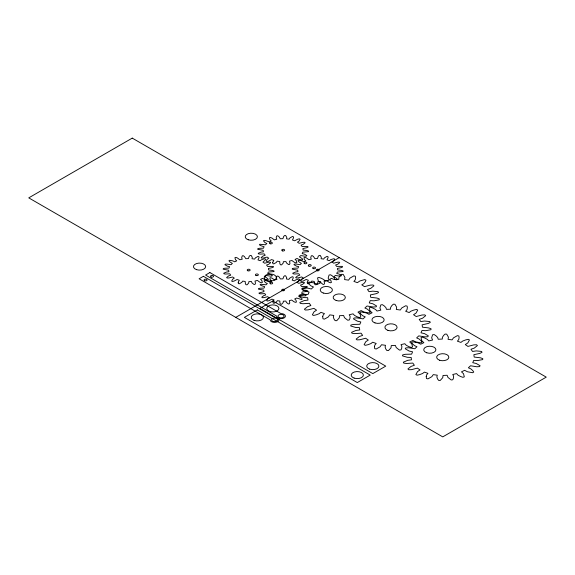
<?xml version="1.0" encoding="UTF-8"?>
<svg xmlns="http://www.w3.org/2000/svg" width="575" height="575" viewBox="0 0 575 575"><rect width="100%" height="100%" fill="white"/><g stroke="black" fill="none" stroke-linecap="round" stroke-linejoin="round"><path stroke-width="0.86" d="M235.75 317.378L339.25 257.622M238.222 282.26L238.366 283.568L239.308 283.791L241.78 282.397L242.679 281.103L245.216 281.455L245.388 283.806L246.078 284.74L247.099 284.79L248.695 283.022L248.86 281.628L251.462 281.513L251.994 282.871L254.042 284.481L255.034 284.345L255.465 283.36L255.013 281.024L257.435 280.449L259.957 282.289L261.474 282.814L262.344 282.505L261.841 280.535L260.547 279.349L262.538 278.372L264.356 279.292L267.648 279.903L268.309 279.45L267.662 278.508L264.917 276.769L266.283 275.49L270.207 276.115L271.961 276.029L272.356 275.482L269.934 274.059L267.691 273.542L268.302 272.076L273.995 271.58L274.074 270.99L272.586 270.444L268.597 269.97L268.396 268.467L272.212 267.648L273.542 266.98L273.305 266.405L267.548 266.419L266.556 265.025L268.64 264.313L270.652 262.689L270.121 262.186L268.36 262.25L264.651 263.221L262.962 262.078L265.212 260.116L265.607 259.124L264.838 258.743L261.74 259.627L260.188 260.705L257.967 259.914L259.059 257.65L258.901 256.637L257.959 256.407L255.494 257.801L254.596 259.102L252.051 258.743L252.281 257.356L251.189 255.458L250.175 255.415L249.234 256.277L248.414 258.577L245.812 258.692L244.389 256.493L243.232 255.724L242.24 255.861L241.665 257.823L242.255 259.181L239.84 259.756L237.31 257.916L235.8 257.392L234.931 257.693L235.434 259.67L236.72 260.856L234.737 261.833L232.918 260.906L229.626 260.303L228.958 260.748L229.612 261.697L232.357 263.429L230.985 264.716L227.068 264.083L225.314 264.177L224.918 264.716L227.333 266.139L229.583 266.663L228.972 268.13L224.904 268.223L223.28 268.626L223.201 269.215L228.678 270.228L228.879 271.731L226.514 272.04L223.732 273.218L223.97 273.793L225.673 274.045L229.72 273.786L230.719 275.181L228.634 275.892L226.622 277.509L227.154 278.012L228.915 277.948L232.616 276.978L234.312 278.127L232.71 279.177L231.667 281.074L232.437 281.463L234.075 281.082L237.087 279.5L239.308 280.291L238.222 282.26M272.723 262.344L272.866 263.652L273.808 263.875L276.28 262.48L277.179 261.179L279.716 261.539L279.888 263.882L280.578 264.823L281.599 264.867L283.195 263.098L283.36 261.704L285.962 261.589L286.494 262.955L288.542 264.565L289.534 264.428L289.965 263.436L289.512 261.1L291.935 260.525L294.457 262.373L295.974 262.897L296.844 262.588L296.341 260.612L295.047 259.433L297.038 258.455L298.856 259.375L302.148 259.979L302.809 259.533L302.162 258.592L299.417 256.853L300.783 255.566L304.707 256.198L306.461 256.112L306.856 255.566L304.434 254.143L302.191 253.618L302.802 252.159L308.495 251.656L308.574 251.074L307.086 250.528L303.097 250.053L302.896 248.551L306.712 247.732L308.042 247.063L307.805 246.488L302.048 246.502L301.056 245.108L303.14 244.389L305.152 242.772L304.621 242.269L302.86 242.334L299.151 243.304L297.462 242.154L299.065 241.105L300.107 239.207L299.338 238.826L297.699 239.2L294.688 240.781L292.467 239.991L293.559 237.727L293.401 236.713L292.459 236.49L289.994 237.885L289.096 239.186L286.551 238.826L286.781 237.439L285.689 235.542L284.675 235.498L283.734 236.354L282.914 238.661L280.312 238.776L278.889 236.569L277.732 235.8L276.74 235.937L276.165 237.906L276.755 239.265L274.34 239.84L271.81 237.993L270.3 237.475L269.431 237.777L269.934 239.753L271.22 240.932L269.237 241.91L265.844 240.609L264.126 240.386L263.458 240.832L264.996 242.614L266.857 243.513L265.485 244.799L259.814 244.253L259.418 244.799L260.547 245.583L264.083 246.747L263.472 248.206L259.404 248.307L257.78 248.709L257.701 249.291L263.178 250.312L263.379 251.814L261.014 252.123L258.232 253.302L258.47 253.877L260.173 254.128L264.22 253.862L265.219 255.257L263.134 255.976L261.122 257.593L261.654 258.096L263.415 258.031L267.116 257.061L268.812 258.211L267.21 259.26L266.168 261.158L266.937 261.539L268.575 261.165L271.587 259.584L273.808 260.374L272.723 262.344M273.032 301.817L273.183 303.082L274.095 303.298L276.489 301.947L277.358 300.689L279.824 301.034L279.989 303.312L280.658 304.218L281.642 304.261L283.195 302.551L283.353 301.199L285.883 301.084L286.393 302.407L288.384 303.967L289.34 303.837L289.764 302.874L289.326 300.61L291.669 300.057L294.12 301.839L295.586 302.349L296.434 302.048L295.945 300.136L294.695 298.986L296.621 298.044L301.58 299.525L302.22 299.093L301.588 298.173L298.928 296.492L300.258 295.241L304.06 295.852L305.763 295.766L306.144 295.241L303.801 293.861L301.616 293.358L302.213 291.935L307.733 291.453L307.812 290.878L306.367 290.353L302.5 289.893L302.306 288.434L306.008 287.644L307.294 286.99L307.064 286.436L301.487 286.443L300.517 285.092L302.543 284.402L304.491 282.828L303.981 282.339L302.27 282.404L298.677 283.346L297.031 282.232L299.216 280.334L299.604 279.371L298.849 278.997L295.852 279.86L294.342 280.902L292.186 280.133L293.25 277.941L293.099 276.956L292.186 276.733L289.793 278.092L288.916 279.349L286.451 279.004L286.673 277.653L285.617 275.82L284.632 275.77L283.719 276.604L282.922 278.839L280.399 278.954L279.019 276.812L277.897 276.072L276.934 276.201L276.374 278.113L276.949 279.428L274.606 279.982L272.155 278.199L270.688 277.689L269.84 277.984L270.336 279.903L271.58 281.046L269.653 281.994L266.362 280.737L264.694 280.514L264.054 280.945L265.542 282.677L267.346 283.547L266.017 284.798L260.511 284.266L260.13 284.798L261.223 285.559L264.658 286.681L264.062 288.104L260.116 288.197L258.542 288.585L258.463 289.153L263.774 290.145L263.968 291.604L258.98 293.049L259.21 293.602L260.863 293.847L264.787 293.588L265.758 294.946L263.738 295.636L261.783 297.21L262.293 297.692L264.004 297.627L267.598 296.693L269.244 297.807L267.691 298.82L266.678 300.668L267.425 301.034L269.014 300.675L271.932 299.137L274.088 299.898L273.032 301.817M307.273 282.232L307.424 283.54L308.365 283.762L310.831 282.368L311.736 281.067L314.273 281.427L314.446 283.77L315.136 284.711L316.149 284.754L317.752 282.986L317.91 281.592L320.519 281.477L321.044 282.842L323.092 284.452L324.084 284.316L324.523 283.324L324.07 280.988L326.485 280.413L329.015 282.26L330.524 282.778L331.394 282.476L330.891 280.499L329.604 279.321L331.595 278.343L333.407 279.263L336.706 279.867L337.367 279.421L336.713 278.473L333.967 276.74L335.34 275.454L339.257 276.086L341.018 276L341.406 275.454L338.991 274.031L336.742 273.506L337.36 272.04L343.045 271.544L343.131 270.962L341.636 270.415L337.647 269.941L337.453 268.439L341.262 267.619L342.599 266.951L342.362 266.376L336.605 266.383L335.613 264.989L337.69 264.277L339.71 262.66L339.178 262.157L337.417 262.222L333.708 263.192L332.012 262.042L334.269 260.087L334.664 259.095L333.888 258.707L330.798 259.598L329.245 260.669L327.017 259.878L328.109 257.614L327.958 256.601L327.017 256.378L324.552 257.772L323.646 259.073L321.109 258.714L321.332 257.327L320.246 255.429L319.233 255.386L318.284 256.242L317.465 258.549L314.863 258.664L313.447 256.457L312.283 255.688L311.291 255.825L310.716 257.794L311.312 259.152L308.897 259.728L306.367 257.88L304.851 257.356L303.981 257.665L304.491 259.641L305.778 260.82L303.787 261.798L301.968 260.877L298.677 260.274L298.015 260.719L298.669 261.661L301.408 263.4L300.042 264.687L296.118 264.054L294.364 264.141L293.969 264.687L296.391 266.11L298.641 266.627L298.022 268.094L293.954 268.194L292.33 268.597L292.251 269.179L297.728 270.2L297.929 271.702L295.564 272.011L292.783 273.19L293.02 273.765L294.731 274.016L298.777 273.75L299.769 275.145L297.685 275.863L295.672 277.481L296.204 277.984L297.965 277.919L301.674 276.949L303.363 278.099L301.767 279.148L300.718 281.046L301.494 281.427L303.133 281.053L306.137 279.472L308.365 280.262L307.273 282.232M322.719 316.71L322.956 318.773L324.444 319.125L328.339 316.926L329.762 314.877L333.773 315.431L333.349 317.148L334.039 319.139L335.132 320.62L336.734 320.699L339.264 317.903L339.523 315.704L343.634 315.517L344.468 317.673L347.702 320.21L349.269 319.995L349.959 318.435L350.118 316.401L349.241 314.748L353.057 313.842L354.459 315.373L357.046 316.753L359.44 317.572L360.812 317.091L360.015 313.979L357.981 312.11L361.122 310.565L363.989 312.024L369.186 312.98L370.235 312.275L369.207 310.78L367.267 309.077L364.873 308.035L367.037 306.008L373.225 307.007L376 306.863L376.618 306.008L372.801 303.758L369.251 302.939L370.221 300.624L374.03 300.826L379.205 299.834L379.335 298.907L376.984 298.051L370.688 297.304L370.372 294.932L376.395 293.638L378.494 292.582L378.12 291.676L372.744 291.151L369.035 291.69L367.461 289.491L370.753 288.363L373.93 285.804L373.096 285.013L370.314 285.114L364.457 286.645L361.79 284.833L363.874 283.59L365.341 281.743L365.966 280.176L364.744 279.572L359.857 280.974L357.413 282.663L353.898 281.419L355.221 279.867L355.623 277.847L355.379 276.244L353.891 275.885L349.995 278.092L348.572 280.14L344.569 279.579L344.921 277.38L343.203 274.39L341.6 274.318L340.113 275.677L338.876 277.581L338.819 279.313L334.707 279.493L334.19 277.79L332.465 276.014L330.632 274.8L329.072 275.015L328.16 278.12L329.094 280.262L325.285 281.168L323.883 279.637L321.288 278.264L318.902 277.438L317.529 277.919L318.327 281.038L320.361 282.907L317.22 284.445L314.353 282.986L309.149 282.037L308.099 282.742L309.134 284.237L311.075 285.933L313.468 286.975L311.305 289.002L307.79 288.125L302.335 288.147L301.717 289.002L303.499 290.238L309.084 292.078L308.114 294.393L301.695 294.544L299.129 295.176L299 296.103L303.837 297.562L307.654 297.706L307.97 300.085L304.24 300.567L299.841 302.436L300.215 303.334L302.917 303.737L309.307 303.32L310.874 305.526L307.582 306.647L304.405 309.206L305.246 310.004L308.027 309.896L313.878 308.365L316.552 310.177L314.022 311.837L312.369 314.834L313.591 315.445L316.178 314.848L319.118 313.727L320.929 312.347L324.444 313.591L323.121 315.15L322.719 316.71M374.469 346.581L374.706 348.644L376.194 349.003L380.089 346.797L381.512 344.748L385.523 345.309L385.099 347.027L385.789 349.018L386.882 350.498L388.484 350.57L391.014 347.782L391.273 345.582L395.384 345.395L396.218 347.552L399.452 350.089L401.019 349.873L401.709 348.313L401.868 346.279L400.991 344.626L404.807 343.721L406.209 345.252L408.796 346.624L411.19 347.451L412.562 346.969L411.765 343.857L409.731 341.988L412.872 340.443L415.739 341.902L420.936 342.858L421.985 342.147L420.957 340.659L419.017 338.955L416.623 337.913L418.787 335.886L424.975 336.885L427.75 336.742L428.368 335.886L424.551 333.637L421.001 332.81L421.971 330.496L425.78 330.704L430.955 329.712L431.085 328.785L428.734 327.93L422.438 327.182L422.122 324.803L428.145 323.509L430.244 322.453L429.87 321.554L424.494 321.03L420.785 321.569L419.211 319.369L422.503 318.241L425.68 315.682L424.846 314.892L422.064 314.992L416.207 316.523L413.54 314.712L416.063 313.052L417.716 310.054L416.494 309.451L413.907 310.04L410.967 311.161L409.163 312.541L405.648 311.298L406.971 309.738L407.373 307.718L407.129 306.123L405.641 305.763L401.745 307.97L400.322 310.018L396.319 309.458L396.671 307.258L394.953 304.268L393.35 304.197L391.863 305.555L390.626 307.46L390.569 309.185L386.457 309.372L385.94 307.661L384.215 305.893L382.382 304.678L380.823 304.894L379.91 307.999L380.844 310.141L377.035 311.046L375.633 309.515L373.038 308.143L370.652 307.316L369.279 307.798L370.077 310.91L372.111 312.778L368.97 314.324L366.103 312.865L360.899 311.909L359.849 312.62L360.884 314.108L362.825 315.812L365.218 316.854L363.055 318.881L356.867 317.882L354.085 318.025L353.467 318.881L357.291 321.13L360.834 321.957L359.864 324.271L353.445 324.422L350.879 325.055L350.75 325.982L355.587 327.441L359.404 327.585L359.72 329.964L355.99 330.445L351.591 332.314L351.965 333.213L354.667 333.615L361.057 333.198L362.624 335.397L359.332 336.526L356.155 339.085L356.996 339.875L359.777 339.775L365.628 338.244L368.302 340.055L365.772 341.715L364.119 344.713L365.341 345.316L367.928 344.727L370.868 343.606L372.679 342.226L376.194 343.469L374.871 345.029L374.469 346.581M426.219 376.46L426.456 378.522L427.944 378.882L431.839 376.675L433.262 374.627L437.273 375.188L436.849 376.905L437.539 378.896L438.632 380.377L440.234 380.449L442.764 377.66L443.023 375.453L447.134 375.274L447.968 377.43L451.202 379.967L452.769 379.752L453.459 378.192L453.618 376.158L452.741 374.505L456.557 373.599L457.959 375.13L460.546 376.503L462.94 377.329L464.312 376.848L463.515 373.728L461.481 371.86L464.622 370.322L467.489 371.781L472.686 372.729L473.735 372.025L472.707 370.53L470.767 368.834L468.373 367.792L470.537 365.765L476.725 366.764L479.5 366.62L480.118 365.765L476.301 363.515L472.751 362.688L473.721 360.374L477.53 360.582L482.705 359.591L482.835 358.663L480.484 357.808L474.188 357.061L473.872 354.682L479.895 353.388L481.994 352.331L481.62 351.433L476.244 350.908L472.535 351.447L470.961 349.241L474.253 348.119L477.43 345.561L476.596 344.763L473.814 344.871L467.957 346.402L465.29 344.59L467.813 342.93L469.466 339.933L468.244 339.322L465.657 339.918L462.717 341.04L460.913 342.42L457.398 341.176L458.721 339.617L459.123 337.597L458.879 335.994L457.391 335.642L453.495 337.841L452.072 339.89L448.069 339.336L448.421 337.137L446.703 334.147L445.1 334.068L443.613 335.433L442.376 337.331L442.319 339.063L438.207 339.25L437.69 337.539L435.965 335.771L434.132 334.557L432.573 334.772L431.66 337.877L432.594 340.019L428.785 340.925L427.383 339.394L424.788 338.021L422.402 337.194L421.029 337.676L421.827 340.788L423.861 342.657L420.72 344.202L417.853 342.743L412.649 341.787L411.599 342.492L412.634 343.987L414.575 345.69L416.968 346.732L414.805 348.759L408.617 347.76L405.835 347.904L405.217 348.759L409.041 351.009L412.584 351.828L411.614 354.143L405.195 354.301L402.629 354.933L402.5 355.86L407.337 357.312L411.154 357.463L411.47 359.835L407.74 360.324L403.341 362.185L403.715 363.091L406.417 363.486L412.807 363.077L414.374 365.276L411.082 366.404L407.905 368.963L408.746 369.754L411.527 369.653L417.378 368.122L420.052 369.933L417.522 371.594L415.869 374.591L417.091 375.195L419.678 374.605L422.618 373.484L424.429 372.104L427.944 373.348L426.621 374.9L426.219 376.46M132.25 138.115L28.75 197.865L442.75 436.885L546.25 377.135L132.25 138.115M203.406 276.295L199.094 278.789L270.171 319.822A4.392 2.537 0 0 0 274.534 322.402A4.392 2.537 0 0 0 278.954 319.851A4.392 2.537 0 0 0 274.483 317.335L203.406 276.295M209.875 272.564L205.562 275.051L276.64 316.085A4.392 2.537 0 0 0 281.002 318.665A4.392 2.537 0 0 0 285.423 316.121A4.392 2.537 0 0 0 280.952 313.598L209.875 272.564M257.312 309.911L244.375 317.378L357.283 382.569L370.221 375.094L257.312 309.911M272.838 300.948L259.9 308.416L372.808 373.606L385.746 366.131L272.838 300.948M308.955 266.124A1.452 0.834 0 0 0 311.212 265.492A1.452 0.834 0 0 0 309.127 264.68A1.452 0.834 0 0 0 308.955 266.124M439.702 360.266A6.102 3.522 0 0 0 448.852 357.212A6.102 3.522 0 0 0 439.702 354.164A6.102 3.522 0 0 0 439.702 360.266M426.765 352.791A6.102 3.522 0 0 0 435.915 349.744A6.102 3.522 0 0 0 426.765 346.696A6.102 3.522 0 0 0 426.765 352.791M387.952 330.388A6.102 3.522 0 0 0 397.102 327.34A6.102 3.522 0 0 0 387.952 324.286A6.102 3.522 0 0 0 387.952 330.388M375.015 322.92A6.102 3.522 0 0 0 384.165 319.865A6.102 3.522 0 0 0 375.015 316.818A6.102 3.522 0 0 0 375.015 322.92M323.265 293.042A6.102 3.522 0 0 0 332.415 289.987A6.102 3.522 0 0 0 323.265 286.939A6.102 3.522 0 0 0 323.265 293.042M336.202 300.509A6.102 3.522 0 0 0 345.352 297.462A6.102 3.522 0 0 0 336.202 294.407A6.102 3.522 0 0 0 336.202 300.509M267.202 280.593A6.102 3.522 0 0 0 276.352 277.538A6.102 3.522 0 0 0 267.202 274.491A6.102 3.522 0 0 0 267.202 280.593M196.506 269.653A6.102 3.522 0 0 0 205.656 266.606A6.102 3.522 0 0 0 196.506 263.558A6.102 3.522 0 0 0 196.506 269.653M248.256 239.775A6.102 3.522 0 0 0 257.406 236.728A6.102 3.522 0 0 0 248.256 233.68A6.102 3.522 0 0 0 248.256 239.775M369.639 369.143A6.102 3.522 0 0 0 378.911 366.217A6.102 3.522 0 0 0 369.89 363.041A6.102 3.522 0 0 0 369.639 369.143M269.661 311.42A6.102 3.522 0 0 0 278.933 308.495A6.102 3.522 0 0 0 269.912 305.325A6.102 3.522 0 0 0 269.661 311.42M354.114 378.106A6.102 3.522 0 0 0 363.386 375.18A6.102 3.522 0 0 0 354.365 372.003A6.102 3.522 0 0 0 354.114 378.106M254.136 320.383A6.102 3.522 0 0 0 263.408 317.465A6.102 3.522 0 0 0 254.387 314.288A6.102 3.522 0 0 0 254.136 320.383M211.241 277.049A1.524 0.877 0 0 0 213.555 276.316A1.524 0.877 0 0 0 211.298 275.526A1.524 0.877 0 0 0 211.241 277.049M204.736 280.772A1.524 0.877 0 0 0 207.086 280.075A1.524 0.877 0 0 0 204.865 279.249A1.524 0.877 0 0 0 204.736 280.772M272.873 321.332A3.048 1.761 0 0 0 277.603 319.98A3.048 1.761 0 0 0 273.204 318.291A3.048 1.761 0 0 0 272.873 321.332M279.342 317.601A3.048 1.761 0 0 0 284.072 316.243A3.048 1.761 0 0 0 279.673 314.554A3.048 1.761 0 0 0 279.342 317.601M270.566 283.813A1.402 0.812 0 0 0 272.672 283.108A1.402 0.812 0 0 0 270.566 282.404A1.402 0.812 0 0 0 270.566 283.813M282.397 290.662A1.402 0.812 0 0 0 284.589 290.044A1.402 0.812 0 0 0 282.577 289.261A1.402 0.812 0 0 0 282.397 290.662M270.171 243.778A1.452 0.834 0 0 0 272.349 243.06A1.452 0.834 0 0 0 270.171 242.334A1.452 0.834 0 0 0 270.171 243.778M282.462 250.88A1.452 0.834 0 0 0 284.639 250.154A1.452 0.834 0 0 0 282.462 249.428A1.452 0.834 0 0 0 282.462 250.88M304.642 263.637A1.452 0.834 0 0 0 306.899 263.005A1.452 0.834 0 0 0 304.815 262.193A1.452 0.834 0 0 0 304.642 263.637M317.019 270.768A1.452 0.834 0 0 0 319.19 270.042A1.452 0.834 0 0 0 317.019 269.316A1.452 0.834 0 0 0 317.019 270.768M256.062 275.497A1.459 0.841 0 0 0 258.34 274.864A1.459 0.841 0 0 0 256.242 274.045A1.459 0.841 0 0 0 256.062 275.497M247.954 270.803A1.459 0.841 0 0 0 250.147 270.07A1.459 0.841 0 0 0 247.954 269.344A1.459 0.841 0 0 0 247.954 270.803M313.267 268.618A1.452 0.834 0 0 0 315.524 267.986A1.452 0.834 0 0 0 313.44 267.174A1.452 0.834 0 0 0 313.267 268.618"/></g></svg>
